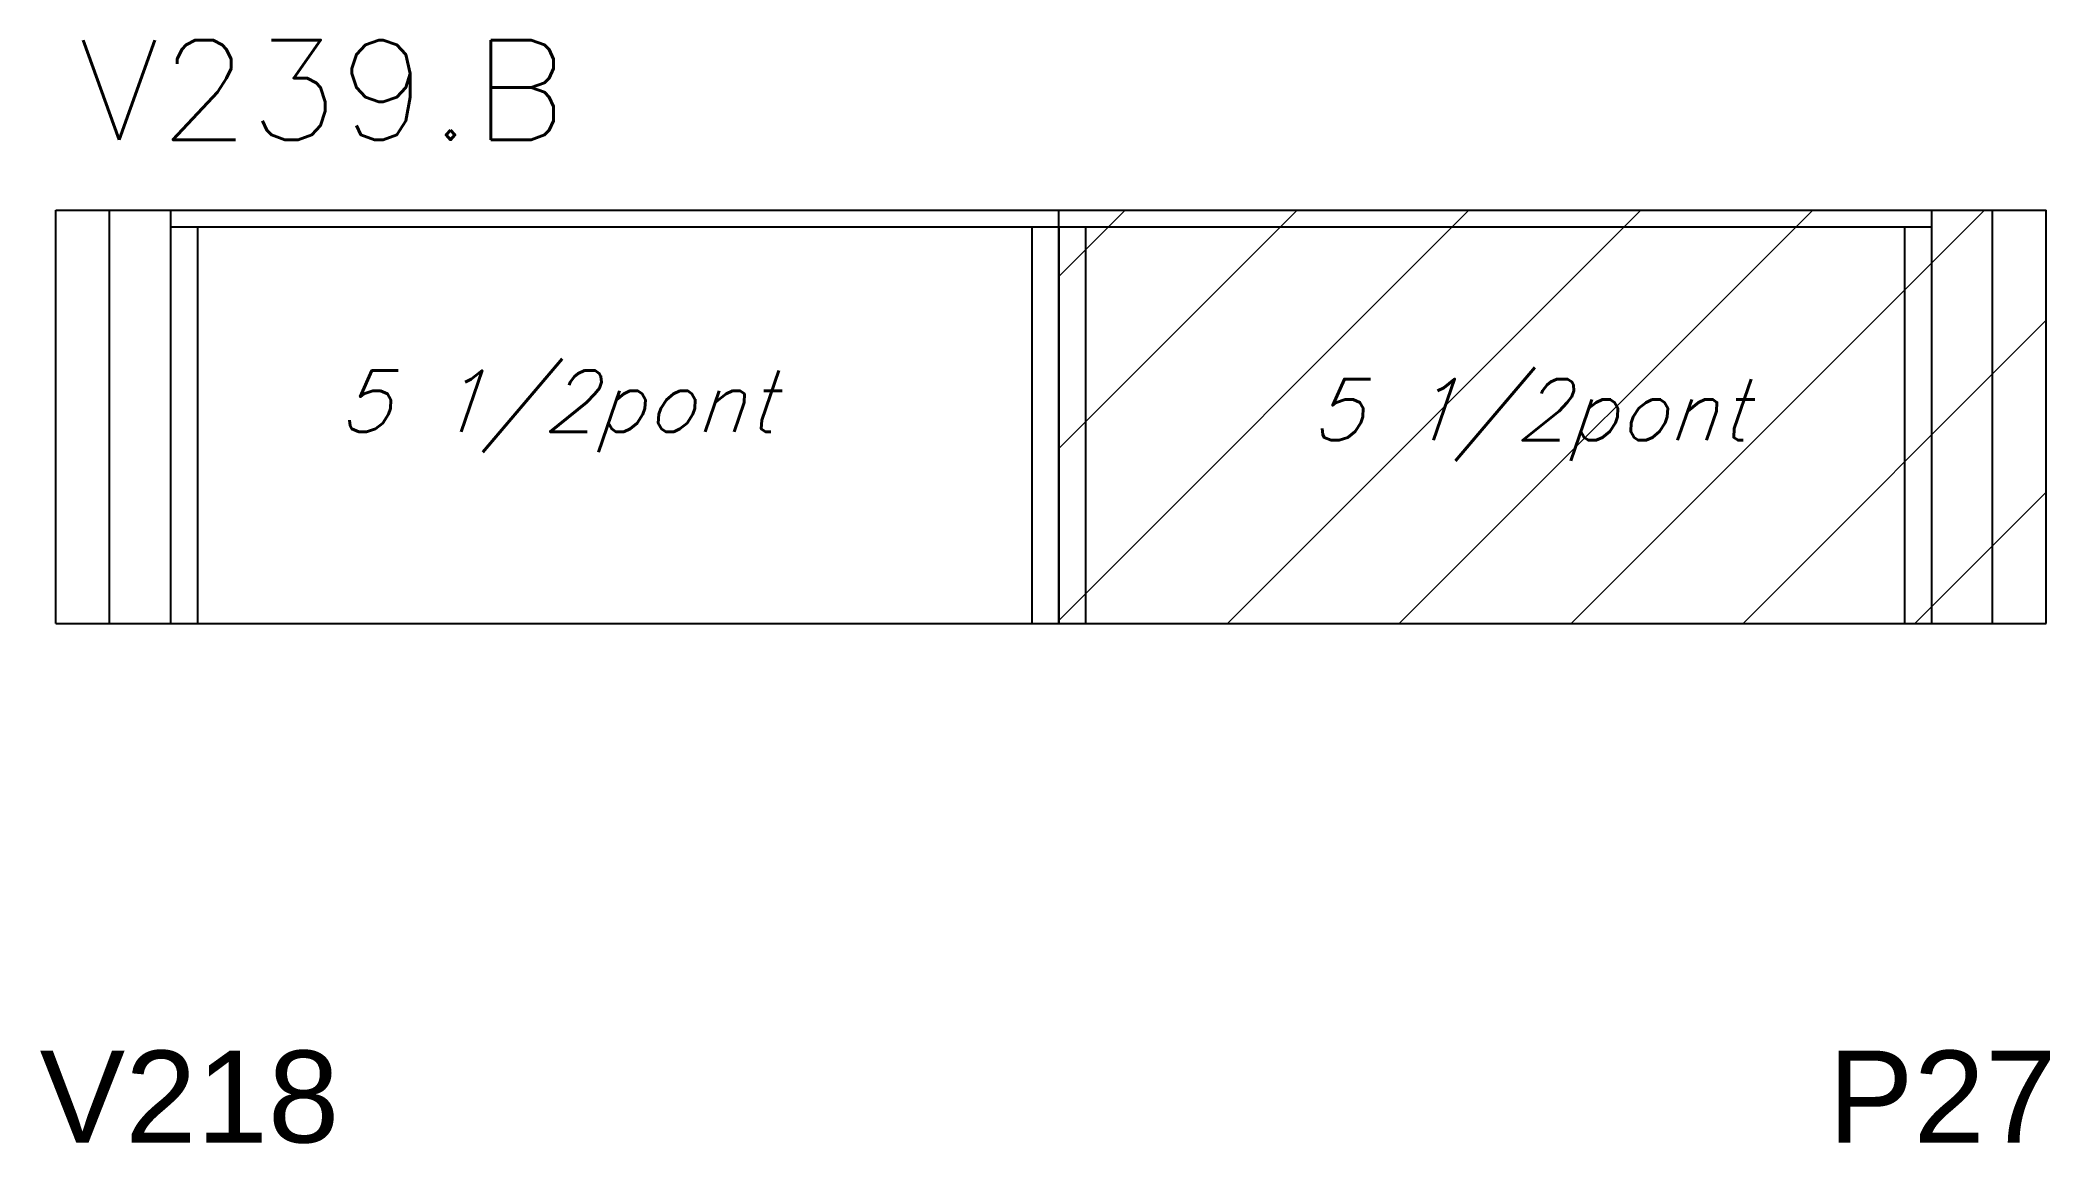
# Model space of a CAD drawing. Header units: millimetres. Extents: x 4503 to 4766, y 2862 to 3006.
import ezdxf

# ---------------------------------------------------------------- set-up
doc = ezdxf.new("R2010")
doc.units = ezdxf.units.MM
for name, color, linetype in [('5', 5, 'Continuous'), ('Painéis', 200, 'Continuous'), ('SARR_2.2x7', 40, 'Continuous'), ('SARR_3.5x7', 81, 'Continuous'), ('texto', 7, 'Continuous')]:
    doc.layers.add(name, color=color, linetype=linetype)
doc.layers.add('REAPROVEITAMENTO', color=251, linetype='Continuous', lineweight=9)
doc.layers.add('Texto Seção', color=7, linetype='Continuous', lineweight=15)
doc.styles.add('REGUA-120', font='ROMANS.shx', dxfattribs={"height": 15})
doc.styles.add('Romans', font='romans.shx')
doc.styles.get("Standard").update_dxf_attribs({"font": 'arial.ttf'})

msp = doc.modelspace()

# ---------------------------------------------------------------- hatches: boundary and pattern name
at = {"layer": 'REAPROVEITAMENTO'}
h = msp.add_hatch(dxfattribs=at)
h.set_pattern_fill('ANSI31', color=256, scale=5, style=0)
h.set_pattern_definition([(45, (-927.758, -12152.61), (-11.22532, 11.22532), [])])
h.paths.add_polyline_path([(4636.19, 2984), (4636.19, 2930), (4765.19, 2930), (4765.19, 2984)])

# ---------------------------------------------------------------- linework, layer by layer
at = {"layer": 'Painéis', "linetype": 'ByBlock'}
for p, q in [((4505.19, 2984), (4765.19, 2984)), ((4505.19, 2930), (4505.19, 2984)), ((4636.19, 2930), (4636.19, 2984)), ((4765.19, 2930), (4765.19, 2984)), ((4505.19, 2930), (4765.19, 2930))]:
    msp.add_line(p, q, dxfattribs=at)
at = {"layer": 'SARR_2.2x7', "linetype": 'Continuous'}
for p, q in [((4512.19, 2930), (4512.19, 2984)), ((4758.19, 2930), (4758.19, 2984)), ((4520.19, 2981.8), (4636.19, 2981.8)), ((4636.19, 2981.8), (4750.19, 2981.8))]:
    msp.add_line(p, q, dxfattribs=at)
at = {"layer": 'SARR_3.5x7'}
for p, q in [((4520.19, 2984), (4520.19, 2930)), ((4750.19, 2984), (4750.19, 2930)), ((4523.69, 2981.8), (4523.69, 2930)), ((4632.69, 2981.8), (4632.69, 2930)), ((4636.19, 2981.8), (4636.19, 2930)), ((4639.69, 2981.8), (4639.69, 2930)), ((4746.69, 2981.8), (4746.69, 2930))]:
    msp.add_line(p, q, dxfattribs=at)

# ---------------------------------------------------------------- texts
at = {"layer": '5', "linetype": 'Continuous'}
for s, p in [('V218', (4503.07, 2862.21)), ('P27', (4736.68, 2862.21))]:
    msp.add_text(s, height=12, rotation=0, dxfattribs=at).set_placement(p)
at = {"layer": 'texto', "color": 2, "char_height": 8, "attachment_point": 5, "style": 'Romans'}
for insert in [(4570.64, 2957.7), (4697.67, 2956.59)]:
    msp.add_mtext('{\\Q19;\\C256;5 1/2pont}', dxfattribs=dict(at, insert=insert))
at = {"layer": 'Texto Seção', "style": 'REGUA-120', "width": 1.05}
msp.add_text('V239.B', height=13, dxfattribs=at).set_placement((4508.19, 2993.19))

doc.saveas('drawing.dxf')
